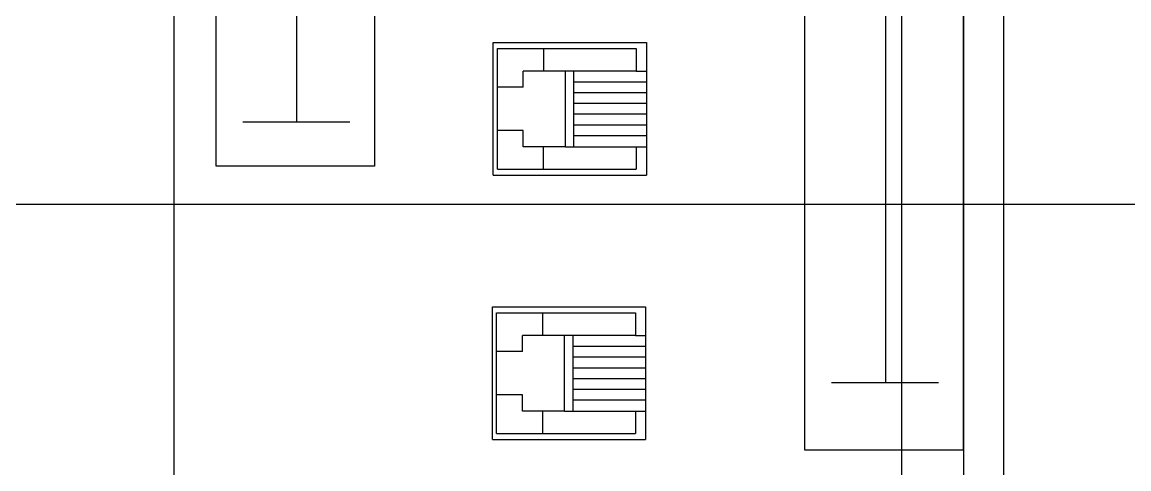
# Model space of a CAD drawing. Header units: inches. Extents: x 567115 to 582893, y 124948 to 133566.
# Drawn here: x 571328.5 to 571382.1, y 130243.4 to 130265.1 of the extents above; entities that cross this region are included whole.
import ezdxf

# ---------------------------------------------------------------- set-up
doc = ezdxf.new("R2010")
doc.units = ezdxf.units.IN
doc.header["$MEASUREMENT"] = 0
doc.linetypes.add('DASHED', pattern=[0.75, 0.5, -0.25])
for name, color, linetype in [('BOARD', 3, 'Continuous'), ('kazeb', 15, 'Continuous'), ('khatchin', 15, 'DASHED'), ('LIGHTING', 3, 'Continuous'), ('mobl', 11, 'Continuous'), ('wall kanaf', 4, 'Continuous')]:
    doc.layers.add(name, color=color, linetype=linetype)

# ---------------------------------------------------------------- blocks, each defined once
blk = doc.blocks.new('BOARD1')
at = {"layer": 'BOARD', "color": 4}
for p, q in [((-77.345, 2.639), (98.928, 2.639)), ((98.928, -51.778), (-77.345, -51.778))]:
    blk.add_line(p, q, dxfattribs=at)
at = {"layer": 'BOARD'}
for p, q in [((-33.516, 0), (33.516, 0)), ((33.516, 0), (33.516, -10.387)), ((33.516, -10.387), (-33.516, -10.387)), ((6.768, -20.787), (15.478, -20.787)), ((6.768, -30.832), (6.768, -20.787)), ((8.648, -21.452), (8.648, -20.787)), ((13.609, -21.452), (13.609, -20.787)), ((15.478, -30.832), (15.478, -20.787)), ((24.115, -20.843), (32.824, -20.843)), ((24.115, -30.888), (24.115, -20.843)), ((25.995, -21.508), (25.995, -20.843)), ((30.956, -21.508), (30.956, -20.843)), ((32.824, -30.888), (32.824, -20.843)), ((7.167, -30.566), (7.167, -21.452)), ((7.167, -21.452), (8.648, -21.452)), ((8.648, -21.452), (8.648, -28.866)), ((13.609, -21.452), (15.078, -21.452)), ((13.611, -26.093), (13.609, -21.452)), ((15.078, -30.566), (15.078, -21.452)), ((24.514, -30.622), (24.514, -21.508)), ((24.514, -21.508), (25.995, -21.508)), ((25.995, -21.508), (25.995, -28.923)), ((30.956, -21.508), (32.425, -21.508)), ((30.958, -26.15), (30.956, -21.508)), ((32.425, -30.622), (32.425, -21.508)), ((8.648, -25.565), (13.611, -25.565)), ((13.611, -26.093), (8.648, -26.093)), ((13.611, -26.093), (13.611, -28.866)), ((25.995, -25.621), (30.957, -25.621)), ((30.958, -26.15), (25.995, -26.15)), ((30.958, -26.15), (30.958, -28.923)), ((8.648, -27.527), (7.167, -27.527)), ((15.078, -27.528), (13.611, -27.528)), ((25.995, -27.584), (24.514, -27.584)), ((32.425, -27.584), (30.958, -27.584)), ((9.705, -28.866), (8.648, -28.866)), ((9.705, -28.867), (9.705, -30.566)), ((13.611, -28.866), (12.54, -28.866)), ((12.54, -28.866), (12.54, -30.566)), ((27.052, -28.923), (25.995, -28.923)), ((27.052, -28.924), (27.052, -30.622)), ((30.958, -28.923), (29.887, -28.923)), ((29.887, -28.923), (29.887, -30.622)), ((15.478, -30.832), (6.768, -30.832)), ((15.078, -30.566), (7.167, -30.566)), ((32.824, -30.888), (24.115, -30.888)), ((32.425, -30.622), (24.514, -30.622)), ((-18.618, -38.629), (14.897, -38.629)), ((14.897, -38.629), (14.897, -49.016)), ((14.897, -49.016), (-18.618, -49.016))]:
    blk.add_line(p, q, dxfattribs=at)
at = {"layer": 'BOARD', "color": 3}
for p, q in [((29.101, -1.618), (29.101, -8.638)), ((-30.192, -5.106), (29.101, -5.106)), ((12.007, -40.247), (12.007, -47.268)), ((-15.295, -43.735), (12.007, -43.735))]:
    blk.add_line(p, q, dxfattribs=at)
at = {"layer": 'BOARD', "color": 30}
for p, q in [((9.352, -25.565), (9.352, -20.787)), ((10.056, -25.565), (10.056, -20.787)), ((10.76, -25.565), (10.76, -20.787)), ((11.464, -25.565), (11.464, -20.787)), ((12.168, -25.565), (12.168, -20.787)), ((12.871, -25.565), (12.871, -20.787)), ((26.699, -25.621), (26.699, -20.843)), ((27.403, -25.621), (27.403, -20.843)), ((28.107, -25.621), (28.107, -20.843)), ((28.81, -25.621), (28.81, -20.843)), ((29.514, -25.621), (29.514, -20.843)), ((30.218, -25.621), (30.218, -20.843))]:
    blk.add_line(p, q, dxfattribs=at)
blk = doc.blocks.new('tahkt')
at = {"layer": 'mobl'}
blk.add_line((0, -45), (0, 45), dxfattribs=at)

msp = doc.modelspace()

# ---------------------------------------------------------------- hatches: boundary and pattern name
at = {"layer": 'kazeb'}
h = msp.add_hatch(dxfattribs=at)
h.set_pattern_fill('LINE', color=256, scale=150)
edge = h.paths.add_edge_path()
edge.add_line((571644.066, 130468.539), (571029.066, 130468.539))
edge.add_line((571029.066, 130468.539), (571029.066, 129962.039))
edge.add_line((571029.066, 129962.039), (571157.566, 129962.039))
edge.add_line((571157.566, 129962.039), (571157.566, 129882.039))
edge.add_line((571157.566, 129882.039), (571447.566, 129882.039))
edge.add_line((571447.566, 129882.039), (571447.566, 129962.039))
edge.add_line((571447.566, 129962.039), (571714.066, 129962.039))
edge.add_line((571714.066, 129962.039), (571714.066, 130406.539))
edge.add_line((571714.066, 130406.539), (571644.066, 130406.539))
edge.add_line((571644.066, 130406.539), (571644.066, 130470.442))

# ---------------------------------------------------------------- linework, layer by layer
at = {"layer": 'khatchin', "ltscale": 30}
msp.add_lwpolyline([(571374.091, 130483.648), (571276.591, 130483.648), (571076.591, 130483.648), (571044.091, 130483.648), (571044.091, 129929.148), (571194.091, 129929.148), (571194.091, 130001.648), (571194.091, 130009.148), (571374.091, 130009.148)], close=True, dxfattribs=at)
at = {"layer": 'wall kanaf', "color": 15}
msp.add_line((571374.091, 130009.148), (571374.091, 130483.648), dxfattribs=at)

# ---------------------------------------------------------------- block references
at = {"layer": 'LIGHTING', "linetype": 'Continuous', "ltscale": 7, "xscale": 0.738630000007106, "yscale": 0.738630000007106, "zscale": 0.738630000007106, "rotation": 270}
msp.add_blockref('BOARD1', (571374.066, 130269.103), dxfattribs=at)
at = {"layer": 'mobl', "linetype": 'Continuous', "xscale": -1}
msp.add_blockref('tahkt', (571371.091, 130261.171), dxfattribs=at)

doc.saveas('drawing.dxf')
